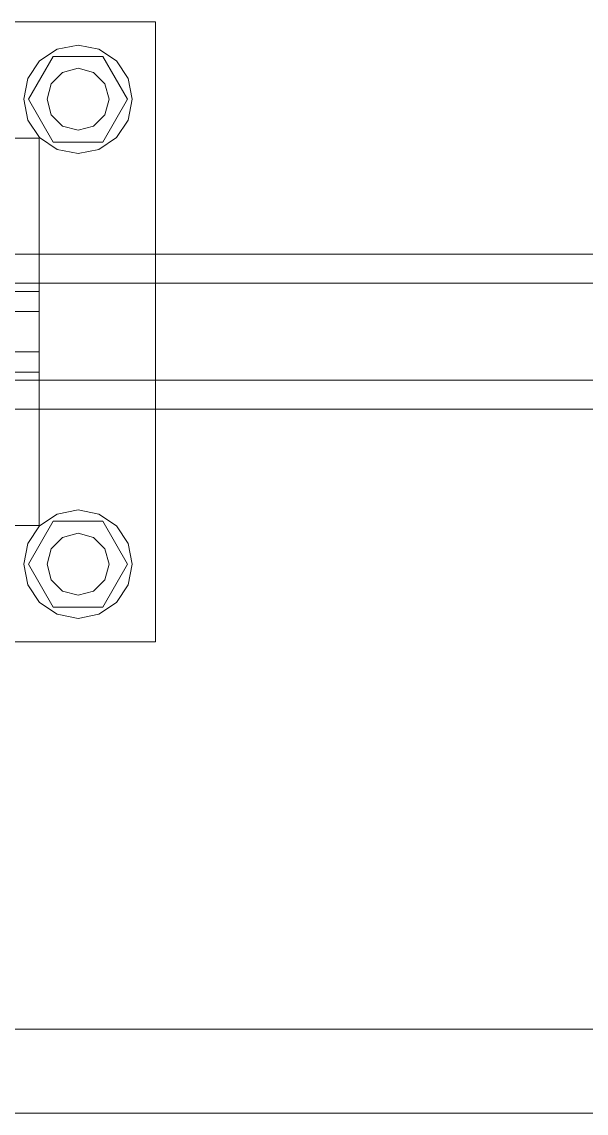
# Model space of a CAD drawing. Header units: millimetres. Extents: x -1970 to 59977, y -65068 to 6837.
# Drawn here: x 17253.8 to 17399.5, y -17771.7 to -17490 of the extents above; entities that cross this region are included whole.
import ezdxf

# ---------------------------------------------------------------- set-up
doc = ezdxf.new("R2010")
doc.units = ezdxf.units.MM
doc.layers.add('superior_C02', color=7, linetype='Continuous', lineweight=0)

msp = doc.modelspace()

# ---------------------------------------------------------------- linework, layer by layer
at = {"layer": 'superior_C02'}
for p, q in [((17128.32, -17490), (17288.32, -17490)), ((17288.32, -17490), (17288.32, -17650)), ((17262.962, -17497.066), (17268.32, -17496)), ((17268.32, -17496), (17273.677, -17497.066)), ((17255.52, -17510), (17261.92, -17498.915)), ((17258.42, -17500.101), (17262.962, -17497.066)), ((17261.92, -17498.915), (17274.72, -17498.915)), ((17273.677, -17497.066), (17278.219, -17500.101)), ((17274.72, -17498.915), (17281.12, -17510)), ((17255.385, -17504.642), (17258.42, -17500.101)), ((17264.32, -17503.072), (17268.32, -17502)), ((17268.32, -17502), (17272.32, -17503.072)), ((17278.219, -17500.101), (17281.254, -17504.642)), ((17254.32, -17510), (17255.385, -17504.642)), ((17261.391, -17506), (17264.32, -17503.072)), ((17272.32, -17503.072), (17275.248, -17506)), ((17281.254, -17504.642), (17282.32, -17510)), ((17260.32, -17510), (17261.391, -17506)), ((17275.248, -17506), (17276.32, -17510)), ((17255.385, -17515.358), (17254.32, -17510)), ((17261.92, -17521.085), (17255.52, -17510)), ((17261.391, -17514), (17260.32, -17510)), ((17281.12, -17510), (17274.72, -17521.085)), ((17276.32, -17510), (17275.248, -17514)), ((17282.32, -17510), (17281.254, -17515.358)), ((17258.42, -17519.899), (17255.385, -17515.358)), ((17264.32, -17516.928), (17261.391, -17514)), ((17275.248, -17514), (17272.32, -17516.928)), ((17281.254, -17515.358), (17278.219, -17519.899)), ((17268.32, -17518), (17264.32, -17516.928)), ((17272.32, -17516.928), (17268.32, -17518)), ((17158.32, -17520), (17258.32, -17520)), ((17258.32, -17520), (17258.32, -17620)), ((17262.962, -17522.934), (17258.42, -17519.899)), ((17274.72, -17521.085), (17261.92, -17521.085)), ((17278.219, -17519.899), (17273.677, -17522.934)), ((17268.32, -17524), (17262.962, -17522.934)), ((17273.677, -17522.934), (17268.32, -17524)), ((17812.288, -17550), (16664.683, -17550)), ((16676.374, -17550), (17823.979, -17550)), ((17867.681, -17550), (16700.787, -17550)), ((16712.752, -17550), (17879.647, -17550)), ((17812.298, -17557.5), (16700.934, -17557.5)), ((16712.605, -17557.5), (17823.969, -17557.5)), ((17258.32, -17559.6), (17250.32, -17559.6)), ((17258.32, -17559.6), (17258.32, -17564.8)), ((17250.32, -17564.8), (17258.32, -17564.8)), ((17258.32, -17564.8), (17258.32, -17575.2)), ((17250.32, -17575.2), (17258.32, -17575.2)), ((17258.32, -17575.2), (17258.32, -17580.4)), ((17250.32, -17580.4), (17258.32, -17580.4)), ((16700.934, -17582.5), (17812.298, -17582.5)), ((16712.605, -17582.5), (17823.969, -17582.5)), ((16664.683, -17590), (17812.288, -17590)), ((16676.374, -17590), (17823.979, -17590)), ((16700.787, -17590), (17867.681, -17590)), ((16712.752, -17590), (17879.647, -17590)), ((17258.42, -17620.101), (17262.962, -17617.066)), ((17262.962, -17617.066), (17268.32, -17616)), ((17268.32, -17616), (17273.677, -17617.066)), ((17273.677, -17617.066), (17278.219, -17620.101)), ((17258.32, -17620), (17158.32, -17620)), ((17255.385, -17624.642), (17258.42, -17620.101)), ((17255.52, -17630), (17261.92, -17618.915)), ((17261.92, -17618.915), (17274.72, -17618.915)), ((17274.72, -17618.915), (17281.12, -17630)), ((17278.219, -17620.101), (17281.254, -17624.642)), ((17261.391, -17626), (17264.32, -17623.072)), ((17264.32, -17623.072), (17268.32, -17622)), ((17268.32, -17622), (17272.32, -17623.072)), ((17272.32, -17623.072), (17275.248, -17626)), ((17254.32, -17630), (17255.385, -17624.642)), ((17260.32, -17630), (17261.391, -17626)), ((17275.248, -17626), (17276.32, -17630)), ((17281.254, -17624.642), (17282.32, -17630)), ((17255.385, -17635.358), (17254.32, -17630)), ((17261.92, -17641.085), (17255.52, -17630)), ((17261.391, -17634), (17260.32, -17630)), ((17281.12, -17630), (17274.72, -17641.085)), ((17276.32, -17630), (17275.248, -17634)), ((17282.32, -17630), (17281.254, -17635.358)), ((17264.32, -17636.928), (17261.391, -17634)), ((17275.248, -17634), (17272.32, -17636.928)), ((17258.42, -17639.899), (17255.385, -17635.358)), ((17268.32, -17638), (17264.32, -17636.928)), ((17272.32, -17636.928), (17268.32, -17638)), ((17281.254, -17635.358), (17278.219, -17639.899)), ((17262.962, -17642.934), (17258.42, -17639.899)), ((17278.219, -17639.899), (17273.677, -17642.934)), ((17274.72, -17641.085), (17261.92, -17641.085)), ((17268.32, -17644), (17262.962, -17642.934)), ((17273.677, -17642.934), (17268.32, -17644)), ((17288.32, -17650), (17128.32, -17650)), ((16335.427, -17750), (25411.088, -17750)), ((25412.557, -17750), (16336.897, -17750)), ((17117.237, -17771.702), (18054.936, -17771.702)), ((18056.68, -17771.702), (17118.98, -17771.702))]:
    msp.add_line(p, q, dxfattribs=at)

doc.saveas('drawing.dxf')
